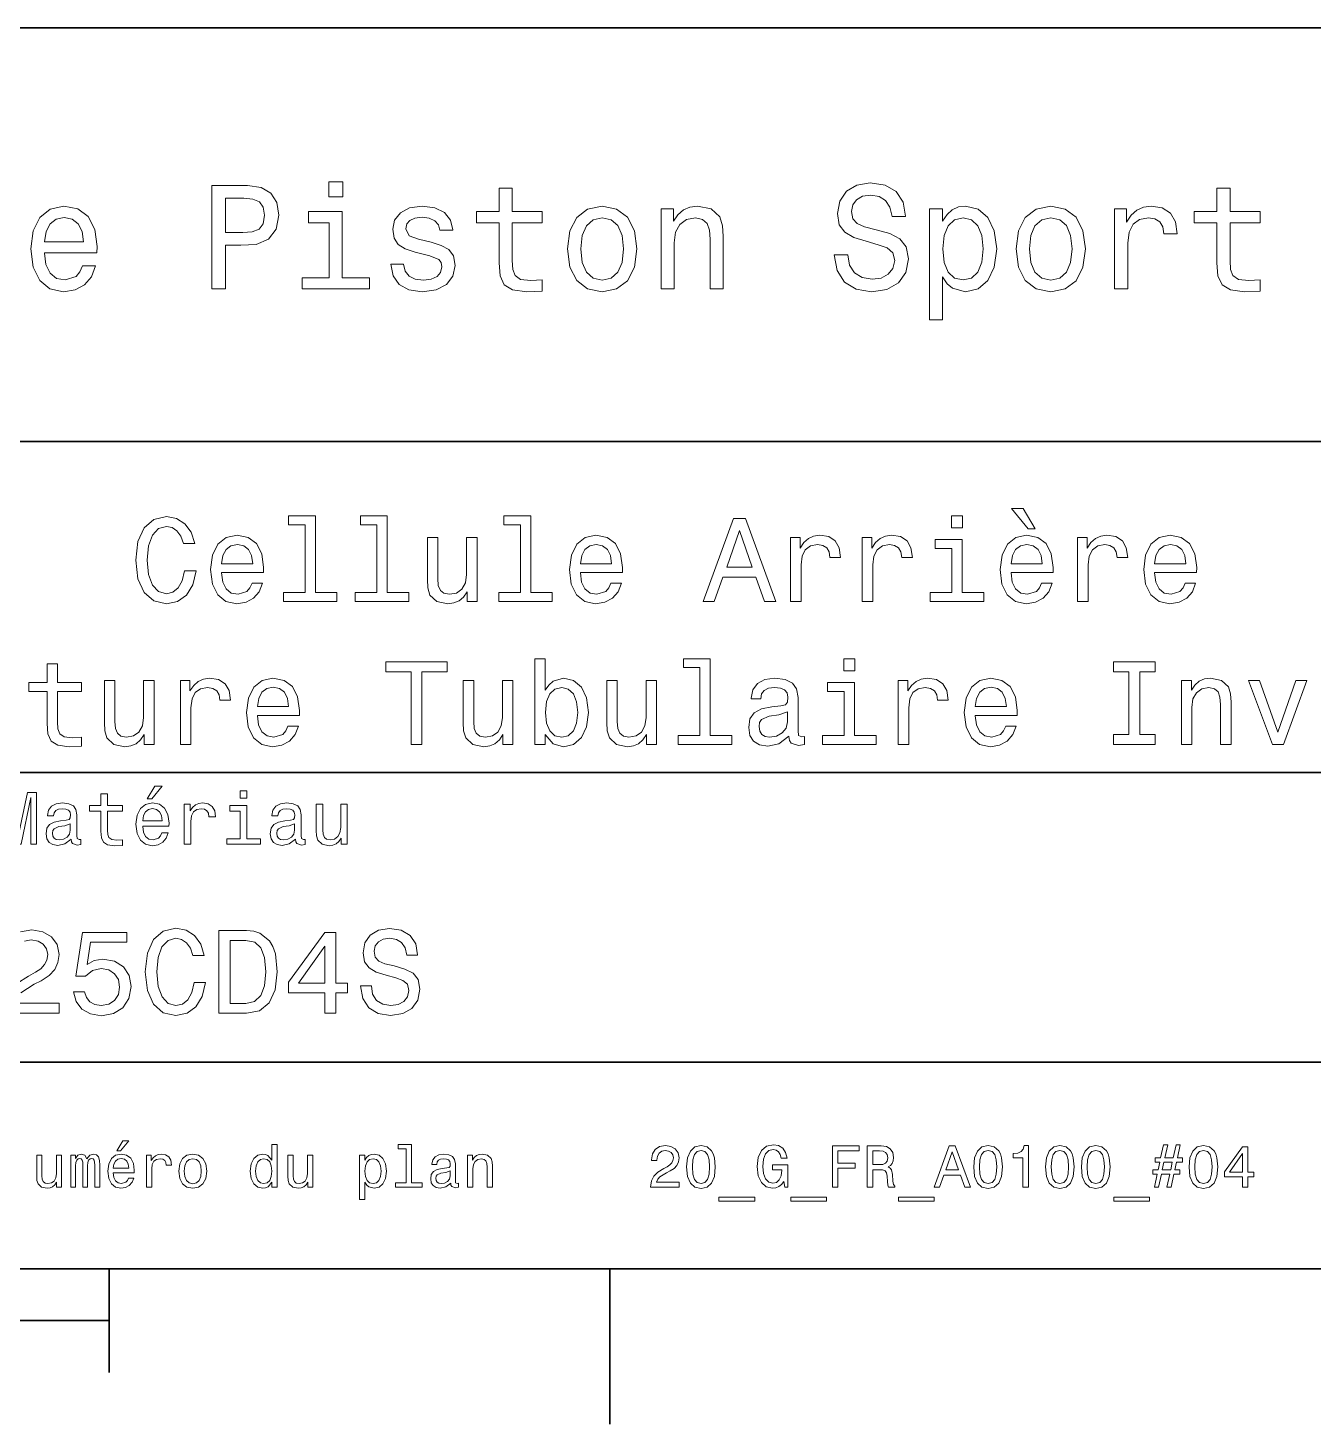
# Model space of a CAD drawing. Extents: x 0 to 297, y 0 to 420.
# Drawn here: x 194.6 to 256.7, y 2.5 to 70 of the extents above; entities that cross this region are included whole.
import ezdxf

# ---------------------------------------------------------------- set-up
doc = ezdxf.new("R2010")
doc.units = 0

msp = doc.modelspace()

# ---------------------------------------------------------------- linework, layer by layer
at = {"color": 7, "lineweight": 35}
for p, q in [((97, 70), (287, 70)), ((162, 50), (287, 50)), ((162, 34), (287, 34)), ((162, 20), (287, 20)), ((10, 10), (287, 10)), ((97, 10), (287, 10)), ((98.5, 7.5), (198.5, 7.5))]:
    msp.add_line(p, q, dxfattribs=at)
at = {"color": 7, "lineweight": 35, "ltscale": 0.125}
msp.add_line((198.5, 10), (198.5, 5), dxfattribs=at)
at = {"color": 7, "lineweight": 35, "ltscale": 0.1875}
msp.add_line((222.699997, 10), (222.699997, 2.5), dxfattribs=at)
at = {"color": 7, "lineweight": 13}
for points in [[(203.462524, 57.381123), (204.125351, 57.381123), (204.125351, 59.492073), (204.860229, 59.492073), (205.602295, 59.528095), (206.193085, 59.780258), (206.574921, 60.270172), (206.704605, 60.940201), (206.603745, 61.559795), (206.315552, 62.013687), (205.840057, 62.287464), (205.191635, 62.381123), (203.462524, 62.381123)], [(209.788177, 62.554031), (209.118149, 62.554031), (209.118149, 61.833572), (209.788177, 61.833572)], [(217.353027, 60.579971), (217.353027, 58.64193), (217.396255, 58.015129), (217.597992, 57.582851), (218.001434, 57.330688), (218.685883, 57.244236), (219.43515, 57.280258), (219.43515, 57.827808), (218.887604, 57.78458), (218.390488, 57.842216), (218.123917, 58.022331), (218.008652, 58.324928), (217.98703, 58.75), (217.98703, 60.579971), (219.43515, 60.579971), (219.43515, 61.120316), (217.98703, 61.120316), (217.98703, 62.251438), (217.353027, 62.251438), (217.353027, 61.120316), (216.257935, 61.120316), (216.257935, 60.579971)], [(234.20462, 59.030979), (233.548996, 59.030979), (233.693085, 58.267288), (234.053314, 57.70533), (234.608078, 57.366714), (235.357361, 57.244236), (236.099426, 57.359509), (236.654175, 57.67651), (237.007202, 58.17363), (237.136902, 58.82925), (237.028824, 59.420029), (236.726227, 59.801872), (236.236313, 60.054031), (235.580704, 60.241352), (235.018738, 60.378242), (234.651306, 60.536743), (234.442368, 60.767288), (234.377533, 61.127522), (234.442368, 61.451729), (234.629684, 61.696686), (234.917877, 61.862389), (235.314133, 61.920029), (235.71759, 61.84798), (236.034592, 61.653458), (236.24353, 61.32925), (236.344391, 60.889767), (237, 60.889767), (237, 60.904179), (236.884735, 61.581409), (236.546112, 62.085732), (236.01297, 62.402737), (235.292511, 62.510807), (234.644104, 62.402737), (234.139771, 62.100143), (233.815567, 61.631844), (233.700287, 61.026657), (233.793961, 60.486309), (234.067734, 60.118874), (234.5, 59.873917), (235.09079, 59.6866), (235.674362, 59.520893), (236.113831, 59.362389), (236.380402, 59.131844), (236.47406, 58.757202), (236.387619, 58.375359), (236.164276, 58.087173), (235.825653, 57.907059), (235.386169, 57.849422), (234.896255, 57.928673), (234.521622, 58.159222), (234.283875, 58.533859)], [(252.05043, 60.579971), (252.05043, 58.64193), (252.093658, 58.015129), (252.29538, 57.582851), (252.698853, 57.330688), (253.383286, 57.244236), (254.132568, 57.280258), (254.132568, 57.827808), (253.585022, 57.78458), (253.087891, 57.842216), (252.82132, 58.022331), (252.706055, 58.324928), (252.684448, 58.75), (252.684448, 60.579971), (254.132568, 60.579971), (254.132568, 61.120316), (252.684448, 61.120316), (252.684448, 62.251438), (252.05043, 62.251438), (252.05043, 61.120316), (250.955322, 61.120316), (250.955322, 60.579971)], [(205.01152, 61.76873), (205.443802, 61.725502), (205.760803, 61.588615), (205.94812, 61.336452), (206.01297, 60.940201), (205.940918, 60.522331), (205.746399, 60.270172), (205.414978, 60.140488), (204.96109, 60.104465), (204.125351, 60.104465), (204.125351, 61.76873)], [(195.37175, 59.131844), (197.907776, 59.131844), (197.914978, 59.427231), (197.799713, 60.255764), (197.482712, 60.875359), (196.978378, 61.25), (196.30835, 61.386887), (195.65274, 61.242794), (195.148407, 60.839336), (194.824203, 60.183716), (194.708923, 59.319164), (194.817001, 58.432995), (195.141205, 57.78458), (195.638321, 57.381123), (196.286743, 57.244236), (196.848694, 57.337894), (197.309799, 57.582851), (197.648407, 57.971901), (197.842941, 58.490631), (197.216141, 58.490631), (197.086456, 58.20245), (196.899139, 57.986309), (196.365997, 57.8134), (195.955322, 57.892651), (195.645538, 58.14481), (195.443802, 58.555473), (195.37175, 59.110229)], [(195.37175, 59.664986), (195.451004, 60.162102), (195.645538, 60.529537), (195.940918, 60.75288), (196.329971, 60.83213), (196.711807, 60.75288), (197.007202, 60.529537), (197.187317, 60.162102), (197.252167, 59.664986)], [(209.766571, 57.914265), (209.766571, 61.120316), (208.138321, 61.120316), (208.138321, 60.579971), (209.132568, 60.579971), (209.132568, 57.914265), (207.835724, 57.914265), (207.835724, 57.381123), (211.077805, 57.381123), (211.077805, 57.914265)], [(214.060516, 59.636166), (213.44812, 59.780258), (212.994232, 59.945965), (212.842941, 60.28458), (212.886169, 60.522331), (213.03746, 60.695244), (213.282425, 60.803314), (213.635437, 60.846542), (213.97406, 60.803314), (214.240631, 60.67363), (214.413544, 60.479107), (214.485596, 60.219738), (215.105194, 60.219738), (215.105194, 60.23415), (214.997116, 60.70245), (214.701721, 61.069885), (214.240631, 61.30043), (213.635437, 61.386887), (213.023056, 61.30043), (212.57637, 61.062679), (212.29538, 60.709652), (212.208939, 60.262966), (212.273773, 59.830688), (212.475494, 59.528095), (212.806915, 59.311958), (213.289627, 59.16066), (213.995682, 58.987751), (214.427948, 58.807636), (214.543228, 58.663544), (214.586456, 58.447407), (214.521606, 58.180836), (214.348694, 57.979107), (214.067719, 57.849422), (213.693085, 57.806194), (213.296829, 57.849422), (213.008636, 58.000721), (212.814117, 58.245674), (212.734863, 58.584293), (212.122482, 58.584293), (212.223343, 58.007923), (212.518738, 57.590057), (212.98703, 57.337894), (213.635437, 57.244236), (214.312683, 57.337894), (214.809799, 57.590057), (215.112396, 57.993515), (215.220459, 58.519451), (215.141205, 58.973343), (214.917862, 59.283138), (214.55043, 59.484871)], [(220.65274, 59.311958), (220.768005, 58.432995), (221.099426, 57.78458), (221.625366, 57.381123), (222.331421, 57.244236), (223.030258, 57.381123), (223.556198, 57.777374), (223.887604, 58.425793), (224.010086, 59.311958), (223.887604, 60.190922), (223.556198, 60.846542), (223.030258, 61.242794), (222.331421, 61.386887), (221.625366, 61.242794), (221.099426, 60.839336), (220.768005, 60.190922)], [(221.301147, 59.319164), (221.365997, 59.967579), (221.567719, 60.435879), (221.891937, 60.72406), (222.331421, 60.824928), (222.763687, 60.72406), (223.087891, 60.443081), (223.289627, 59.967579), (223.361679, 59.319164), (223.289627, 58.663544), (223.087891, 58.188038), (222.763687, 57.899853), (222.331421, 57.806194), (221.891937, 57.899853), (221.567719, 58.188038), (221.365997, 58.663544)], [(225.177246, 57.381123), (225.811249, 57.381123), (225.811249, 59.614552), (225.876083, 60.12608), (226.085022, 60.500717), (226.409225, 60.731266), (226.841507, 60.817722), (227.187317, 60.745674), (227.403458, 60.551151), (227.511536, 60.226944), (227.547546, 59.794666), (227.547546, 57.381123), (228.181564, 57.381123), (228.181564, 59.924351), (228.15274, 60.435879), (228.023056, 60.86095), (227.597992, 61.25), (226.935165, 61.386887), (226.567719, 61.336452), (226.257935, 61.199566), (225.991364, 60.969017), (225.782425, 60.659222), (225.782425, 61.25), (225.177246, 61.25)], [(238.786743, 60.652016), (238.786743, 61.25), (238.15274, 61.25), (238.15274, 55.882565), (238.786743, 55.882565), (238.786743, 57.971901), (239.010101, 57.633286), (239.262253, 57.409943), (239.896271, 57.244236), (240.50145, 57.381123), (240.976959, 57.791786), (241.286743, 58.440201), (241.402023, 59.319164), (241.286743, 60.190922), (240.976959, 60.839336), (240.50145, 61.242794), (239.896271, 61.386887), (239.550446, 61.343658), (239.255051, 61.206772), (239.002899, 60.976223)], [(239.788193, 57.8134), (239.363129, 57.907059), (239.053314, 58.195244), (238.858795, 58.663544), (238.793945, 59.319164), (238.858795, 59.967579), (239.053314, 60.435879), (239.363129, 60.716858), (239.788193, 60.817722), (240.177246, 60.716858), (240.48703, 60.428673), (240.681564, 59.960373), (240.753601, 59.319164), (240.681564, 58.67075), (240.48703, 58.195244), (240.177246, 57.907059)], [(242.338623, 59.311958), (242.453888, 58.432995), (242.785309, 57.78458), (243.311249, 57.381123), (244.017303, 57.244236), (244.716141, 57.381123), (245.242081, 57.777374), (245.573486, 58.425793), (245.695969, 59.311958), (245.573486, 60.190922), (245.242081, 60.846542), (244.716141, 61.242794), (244.017303, 61.386887), (243.311249, 61.242794), (242.785309, 60.839336), (242.453888, 60.190922)], [(242.98703, 59.319164), (243.05188, 59.967579), (243.253601, 60.435879), (243.57782, 60.72406), (244.017303, 60.824928), (244.449585, 60.72406), (244.773773, 60.443081), (244.97551, 59.967579), (245.047546, 59.319164), (244.97551, 58.663544), (244.773773, 58.188038), (244.449585, 57.899853), (244.017303, 57.806194), (243.57782, 57.899853), (243.253601, 58.188038), (243.05188, 58.663544)], [(247.100861, 57.381123), (247.734863, 57.381123), (247.734863, 59.592937), (247.799713, 60.12608), (247.994232, 60.507923), (248.311249, 60.738472), (248.736313, 60.817722), (249.053314, 60.767288), (249.291077, 60.623199), (249.435165, 60.378242), (249.485596, 60.046829), (250.126801, 60.046829), (250.040344, 60.630402), (249.802597, 61.048271), (249.406342, 61.30043), (248.865997, 61.386887), (248.498566, 61.32925), (248.181549, 61.185158), (247.900574, 60.940201), (247.677246, 60.608788), (247.677246, 61.25), (247.100861, 61.25)], [(243.257904, 45.786743), (242.681534, 46.766571), (242.116699, 46.766571), (242.917847, 45.786743)], [(202.145523, 43.757923), (202.030243, 43.273773), (201.840042, 42.927952), (201.574905, 42.714699), (201.263672, 42.645535), (200.889038, 42.749279), (200.595078, 43.06052), (200.399124, 43.567722), (200.335724, 44.270893), (200.399124, 44.9683), (200.589325, 45.481266), (200.88327, 45.792507), (201.263672, 45.902016), (201.540329, 45.844379), (201.776642, 45.682999), (201.961075, 45.42363), (202.087875, 45.06628), (202.635437, 45.06628), (202.462524, 45.613831), (202.162811, 46.028816), (201.753586, 46.288185), (201.263672, 46.380402), (200.652725, 46.236313), (200.185867, 45.832851), (199.886154, 45.170029), (199.78241, 44.270893), (199.886154, 43.371758), (200.185867, 42.708935), (200.652725, 42.299713), (201.263672, 42.161385), (201.799698, 42.270893), (202.231964, 42.57637), (202.537445, 43.077808), (202.698837, 43.757923)], [(207.966843, 45.982708), (207.966843, 42.697407), (206.923615, 42.697407), (206.923615, 42.270893), (209.511505, 42.270893), (209.511505, 42.697407), (208.474045, 42.697407), (208.474045, 46.409222), (207.171448, 46.409222), (207.171448, 45.982708)], [(211.436584, 45.982708), (211.436584, 42.697407), (210.393356, 42.697407), (210.393356, 42.270893), (212.981247, 42.270893), (212.981247, 42.697407), (211.943787, 42.697407), (211.943787, 46.409222), (210.64119, 46.409222), (210.64119, 45.982708)], [(218.376068, 45.982708), (218.376068, 42.697407), (217.33284, 42.697407), (217.33284, 42.270893), (219.920731, 42.270893), (219.920731, 42.697407), (218.88327, 42.697407), (218.88327, 46.409222), (217.580673, 46.409222), (217.580673, 45.982708)], [(227.21756, 42.270893), (227.747818, 42.270893), (228.168564, 43.446686), (229.765106, 43.446686), (230.185852, 42.270893), (230.727646, 42.270893), (229.263672, 46.276657), (228.675781, 46.276657)], [(239.753586, 46.409222), (239.21756, 46.409222), (239.21756, 45.832851), (239.753586, 45.832851)], [(203.932266, 43.671471), (205.961075, 43.671471), (205.966843, 43.90778), (205.874619, 44.570606), (205.621017, 45.06628), (205.21756, 45.365993), (204.681534, 45.475502), (204.157043, 45.360229), (203.753586, 45.037464), (203.494217, 44.51297), (203.402008, 43.821327), (203.488449, 43.112392), (203.747818, 42.593658), (204.145523, 42.270893), (204.664246, 42.161385), (205.113815, 42.236313), (205.482697, 42.432278), (205.753586, 42.743515), (205.90921, 43.158501), (205.407761, 43.158501), (205.304016, 42.927952), (205.15416, 42.755043), (204.727646, 42.616714), (204.399124, 42.680115), (204.151276, 42.881844), (203.989899, 43.210373), (203.932266, 43.654179)], [(216.283844, 45.365993), (215.776642, 45.365993), (215.776642, 43.57925), (215.719009, 43.164265), (215.551849, 42.864552), (215.292496, 42.680115), (214.952438, 42.622478), (214.681534, 42.668587), (214.508636, 42.806915), (214.410645, 43.043228), (214.387589, 43.377522), (214.387589, 45.365993), (213.880386, 45.365993), (213.880386, 43.331413), (213.897675, 42.922192), (214.007187, 42.58213), (214.341476, 42.270893), (214.877502, 42.161385), (215.165695, 42.201729), (215.413528, 42.305473), (215.626785, 42.48415), (215.799698, 42.743515), (215.799698, 42.270893), (216.283844, 42.270893)], [(221.28096, 43.671471), (223.309784, 43.671471), (223.315552, 43.90778), (223.223328, 44.570606), (222.969727, 45.06628), (222.566269, 45.365993), (222.030243, 45.475502), (221.505753, 45.360229), (221.102295, 45.037464), (220.842926, 44.51297), (220.750702, 43.821327), (220.837158, 43.112392), (221.096527, 42.593658), (221.494217, 42.270893), (222.012955, 42.161385), (222.462524, 42.236313), (222.83139, 42.432278), (223.102295, 42.743515), (223.257904, 43.158501), (222.75647, 43.158501), (222.652725, 42.927952), (222.502869, 42.755043), (222.076355, 42.616714), (221.747818, 42.680115), (221.499985, 42.881844), (221.338593, 43.210373), (221.28096, 43.654179)], [(228.353012, 43.9366), (228.969727, 45.700287), (229.586441, 43.9366)], [(231.436584, 42.270893), (231.943787, 42.270893), (231.943787, 44.040344), (231.995667, 44.466858), (232.151276, 44.772335), (232.404877, 44.956772), (232.744934, 45.020172), (232.998535, 44.979828), (233.188736, 44.864552), (233.304016, 44.668587), (233.34436, 44.403458), (233.85733, 44.403458), (233.788162, 44.870316), (233.597961, 45.204609), (233.28096, 45.406342), (232.848679, 45.475502), (232.554733, 45.429394), (232.301132, 45.314121), (232.076355, 45.118156), (231.897675, 44.853027), (231.897675, 45.365993), (231.436584, 45.365993)], [(234.906311, 42.270893), (235.413528, 42.270893), (235.413528, 44.040344), (235.465393, 44.466858), (235.621017, 44.772335), (235.874619, 44.956772), (236.214676, 45.020172), (236.468277, 44.979828), (236.658478, 44.864552), (236.773758, 44.668587), (236.814102, 44.403458), (237.327072, 44.403458), (237.257904, 44.870316), (237.067703, 45.204609), (236.750702, 45.406342), (236.31842, 45.475502), (236.024475, 45.429394), (235.770874, 45.314121), (235.546082, 45.118156), (235.367416, 44.853027), (235.367416, 45.365993), (234.906311, 45.365993)], [(239.736298, 42.697407), (239.736298, 45.262249), (238.433701, 45.262249), (238.433701, 44.829971), (239.229095, 44.829971), (239.229095, 42.697407), (238.19162, 42.697407), (238.19162, 42.270893), (240.785278, 42.270893), (240.785278, 42.697407)], [(242.099411, 43.671471), (244.12822, 43.671471), (244.133987, 43.90778), (244.041779, 44.570606), (243.788162, 45.06628), (243.384705, 45.365993), (242.848694, 45.475502), (242.324188, 45.360229), (241.920731, 45.037464), (241.661362, 44.51297), (241.569153, 43.821327), (241.655609, 43.112392), (241.914963, 42.593658), (242.312668, 42.270893), (242.83139, 42.161385), (243.28096, 42.236313), (243.649841, 42.432278), (243.920731, 42.743515), (244.076355, 43.158501), (243.574905, 43.158501), (243.471161, 42.927952), (243.321304, 42.755043), (242.894791, 42.616714), (242.566269, 42.680115), (242.31842, 42.881844), (242.157043, 43.210373), (242.099411, 43.654179)], [(245.315552, 42.270893), (245.822754, 42.270893), (245.822754, 44.040344), (245.874619, 44.466858), (246.030243, 44.772335), (246.283844, 44.956772), (246.623901, 45.020172), (246.877502, 44.979828), (247.067703, 44.864552), (247.182983, 44.668587), (247.223328, 44.403458), (247.736298, 44.403458), (247.66713, 44.870316), (247.476929, 45.204609), (247.159927, 45.406342), (246.727646, 45.475502), (246.433701, 45.429394), (246.180099, 45.314121), (245.955322, 45.118156), (245.776642, 44.853027), (245.776642, 45.365993), (245.315552, 45.365993)], [(249.038895, 43.671471), (251.067703, 43.671471), (251.073471, 43.90778), (250.981262, 44.570606), (250.727646, 45.06628), (250.324188, 45.365993), (249.788177, 45.475502), (249.263672, 45.360229), (248.860214, 45.037464), (248.600845, 44.51297), (248.508636, 43.821327), (248.595093, 43.112392), (248.854446, 42.593658), (249.252151, 42.270893), (249.770874, 42.161385), (250.220444, 42.236313), (250.589325, 42.432278), (250.860214, 42.743515), (251.015839, 43.158501), (250.514389, 43.158501), (250.410645, 42.927952), (250.260788, 42.755043), (249.834274, 42.616714), (249.505753, 42.680115), (249.257904, 42.881844), (249.096527, 43.210373), (249.038895, 43.654179)], [(203.932266, 44.097984), (203.995667, 44.495678), (204.151276, 44.789623), (204.387589, 44.9683), (204.698837, 45.0317), (205.004303, 44.9683), (205.240616, 44.789623), (205.384705, 44.495678), (205.436584, 44.097984)], [(221.28096, 44.097984), (221.34436, 44.495678), (221.499985, 44.789623), (221.736298, 44.9683), (222.047531, 45.0317), (222.353012, 44.9683), (222.589325, 44.789623), (222.733414, 44.495678), (222.785278, 44.097984)], [(242.099411, 44.097984), (242.162811, 44.495678), (242.31842, 44.789623), (242.554733, 44.9683), (242.865982, 45.0317), (243.171448, 44.9683), (243.407761, 44.789623), (243.551849, 44.495678), (243.603729, 44.097984)], [(249.038895, 44.097984), (249.102295, 44.495678), (249.257904, 44.789623), (249.494217, 44.9683), (249.805466, 45.0317), (250.110931, 44.9683), (250.347244, 44.789623), (250.491333, 44.495678), (250.543213, 44.097984)], [(195.494217, 37.919308), (195.494217, 36.368874), (195.528809, 35.867435), (195.690186, 35.521614), (196.012955, 35.319885), (196.560501, 35.250721), (197.159927, 35.279537), (197.159927, 35.717579), (196.721893, 35.682995), (196.324188, 35.729107), (196.110931, 35.873199), (196.018707, 36.115273), (196.001419, 36.45533), (196.001419, 37.919308), (197.159927, 37.919308), (197.159927, 38.351585), (196.001419, 38.351585), (196.001419, 39.256485), (195.494217, 39.256485), (195.494217, 38.351585), (194.618134, 38.351585), (194.618134, 37.919308)], [(213.090759, 35.360229), (213.621017, 35.360229), (213.621017, 38.87608), (214.83139, 38.87608), (214.83139, 39.360229), (211.874619, 39.360229), (211.874619, 38.87608), (213.090759, 38.87608)], [(219.580673, 35.838615), (219.955322, 35.39481), (220.468277, 35.250721), (220.952423, 35.360229), (221.338593, 35.688759), (221.580673, 36.213257), (221.672897, 36.91066), (221.580673, 37.608067), (221.33284, 38.126801), (220.952423, 38.449566), (220.468277, 38.564842), (219.961075, 38.414986), (219.753586, 38.230545), (219.580673, 37.982708), (219.580673, 39.498558), (219.073471, 39.498558), (219.073471, 35.360229), (219.580673, 35.360229)], [(227.050415, 39.072044), (227.050415, 35.786743), (226.007187, 35.786743), (226.007187, 35.360229), (228.595093, 35.360229), (228.595093, 35.786743), (227.557617, 35.786743), (227.557617, 39.498558), (226.255035, 39.498558), (226.255035, 39.072044)], [(234.548981, 39.498558), (234.012955, 39.498558), (234.012955, 38.922188), (234.548981, 38.922188)], [(247.788177, 35.844379), (247.050415, 35.844379), (247.050415, 35.360229), (249.056183, 35.360229), (249.056183, 35.844379), (248.318436, 35.844379), (248.318436, 38.87608), (249.056183, 38.87608), (249.056183, 39.360229), (247.050415, 39.360229), (247.050415, 38.87608), (247.788177, 38.87608)], [(201.943787, 35.360229), (202.450989, 35.360229), (202.450989, 37.129681), (202.502869, 37.556194), (202.658478, 37.861671), (202.912079, 38.046108), (203.252136, 38.109509), (203.505737, 38.069164), (203.695953, 37.953888), (203.811218, 37.757923), (203.851563, 37.492794), (204.364532, 37.492794), (204.29538, 37.959652), (204.105164, 38.293945), (203.788162, 38.495674), (203.355896, 38.564842), (203.061935, 38.51873), (202.808334, 38.403458), (202.583557, 38.207493), (202.404877, 37.942364), (202.404877, 38.45533), (201.943787, 38.45533)], [(205.66713, 36.760807), (207.695953, 36.760807), (207.701706, 36.997116), (207.609497, 37.659943), (207.355896, 38.155617), (206.952423, 38.45533), (206.416412, 38.564842), (205.891907, 38.449566), (205.488449, 38.126801), (205.229095, 37.602303), (205.136871, 36.91066), (205.223328, 36.201729), (205.482697, 35.682995), (205.880386, 35.360229), (206.399109, 35.250721), (206.848679, 35.325649), (207.21756, 35.521614), (207.488449, 35.832851), (207.644073, 36.247837), (207.142639, 36.247837), (207.038879, 36.017288), (206.889038, 35.844379), (206.462524, 35.706051), (206.133987, 35.769451), (205.886154, 35.97118), (205.724762, 36.299709), (205.66713, 36.743515)], [(231.350128, 35.763687), (231.350128, 35.746395), (231.378952, 35.55043), (231.465408, 35.412102), (231.828522, 35.302593), (232.110931, 35.348701), (232.110931, 35.740631), (231.989899, 35.723343), (231.828522, 35.798271), (231.799698, 36.028816), (231.799698, 37.631123), (231.73053, 38.040344), (231.528809, 38.328529), (231.177216, 38.501438), (230.681549, 38.564842), (230.197388, 38.495674), (229.840042, 38.299709), (229.615265, 37.994236), (229.540329, 37.590778), (229.540329, 37.556194), (229.995667, 37.556194), (230.036011, 37.798271), (230.162811, 37.97118), (230.3703, 38.074928), (230.664246, 38.115273), (230.946671, 38.086452), (231.148407, 38), (231.26944, 37.850143), (231.309784, 37.642651), (231.286728, 37.400574), (231.194519, 37.279537), (230.963959, 37.221901), (230.531677, 37.175793), (230.036011, 37.072044), (229.684418, 36.887608), (229.476929, 36.599422), (229.413528, 36.172909), (229.471161, 35.792507), (229.649841, 35.510086), (229.938019, 35.331409), (230.335724, 35.268009), (230.871735, 35.38905)], [(236.641205, 35.360229), (237.148407, 35.360229), (237.148407, 37.129681), (237.200272, 37.556194), (237.355896, 37.861671), (237.609497, 38.046108), (237.949554, 38.109509), (238.203156, 38.069164), (238.393356, 37.953888), (238.508636, 37.757923), (238.548981, 37.492794), (239.061951, 37.492794), (238.992783, 37.959652), (238.802582, 38.293945), (238.48558, 38.495674), (238.053299, 38.564842), (237.759354, 38.51873), (237.505753, 38.403458), (237.280975, 38.207493), (237.102295, 37.942364), (237.102295, 38.45533), (236.641205, 38.45533)], [(240.364548, 36.760807), (242.393372, 36.760807), (242.399124, 36.997116), (242.306915, 37.659943), (242.053314, 38.155617), (241.649841, 38.45533), (241.113831, 38.564842), (240.589325, 38.449566), (240.185867, 38.126801), (239.926498, 37.602303), (239.83429, 36.91066), (239.920746, 36.201729), (240.180099, 35.682995), (240.577805, 35.360229), (241.096527, 35.250721), (241.546097, 35.325649), (241.914978, 35.521614), (242.185867, 35.832851), (242.341492, 36.247837), (241.840057, 36.247837), (241.736298, 36.017288), (241.586441, 35.844379), (241.159943, 35.706051), (240.831406, 35.769451), (240.583557, 35.97118), (240.42218, 36.299709), (240.364548, 36.743515)], [(250.329956, 35.360229), (250.837158, 35.360229), (250.837158, 37.146973), (250.889038, 37.556194), (251.056183, 37.855907), (251.315552, 38.040344), (251.661377, 38.109509), (251.938034, 38.051872), (252.110947, 37.896252), (252.197403, 37.636887), (252.226227, 37.291065), (252.226227, 35.360229), (252.733429, 35.360229), (252.733429, 37.394814), (252.710358, 37.804035), (252.606628, 38.144093), (252.266571, 38.45533), (251.736298, 38.564842), (251.442352, 38.524494), (251.194519, 38.414986), (250.981262, 38.230545), (250.814117, 37.982708), (250.814117, 38.45533), (250.329956, 38.45533)], [(200.670013, 38.45533), (200.162811, 38.45533), (200.162811, 36.668587), (200.105164, 36.253601), (199.938019, 35.953888), (199.67865, 35.769451), (199.338593, 35.711815), (199.067703, 35.757923), (198.894791, 35.896252), (198.796814, 36.132565), (198.773758, 36.466858), (198.773758, 38.45533), (198.266556, 38.45533), (198.266556, 36.42075), (198.283844, 36.011528), (198.393356, 35.671467), (198.727646, 35.360229), (199.263672, 35.250721), (199.551849, 35.291065), (199.799698, 35.39481), (200.012955, 35.573486), (200.185867, 35.832851), (200.185867, 35.360229), (200.670013, 35.360229)], [(205.66713, 37.187317), (205.73053, 37.585014), (205.886154, 37.87896), (206.122467, 38.057636), (206.433701, 38.121037), (206.739166, 38.057636), (206.975479, 37.87896), (207.119583, 37.585014), (207.171448, 37.187317)], [(218.018707, 38.45533), (217.511505, 38.45533), (217.511505, 36.668587), (217.453873, 36.253601), (217.286728, 35.953888), (217.027359, 35.769451), (216.687302, 35.711815), (216.416412, 35.757923), (216.2435, 35.896252), (216.145508, 36.132565), (216.122467, 36.466858), (216.122467, 38.45533), (215.61525, 38.45533), (215.61525, 36.42075), (215.632538, 36.011528), (215.742065, 35.671467), (216.076355, 35.360229), (216.612366, 35.250721), (216.900558, 35.291065), (217.148392, 35.39481), (217.361649, 35.573486), (217.534561, 35.832851), (217.534561, 35.360229), (218.018707, 35.360229)], [(221.15416, 36.91066), (221.096527, 36.39193), (220.940903, 36.011528), (220.693069, 35.780979), (220.381836, 35.706051), (220.041779, 35.780979), (219.79393, 36.011528), (219.638306, 36.386166), (219.586441, 36.91066), (219.638306, 37.429394), (219.79393, 37.804035), (220.041779, 38.028816), (220.381836, 38.109509), (220.693069, 38.028816), (220.940903, 37.798271), (221.096527, 37.42363)], [(224.958191, 38.45533), (224.450989, 38.45533), (224.450989, 36.668587), (224.393356, 36.253601), (224.226212, 35.953888), (223.966843, 35.769451), (223.626785, 35.711815), (223.355896, 35.757923), (223.182983, 35.896252), (223.084991, 36.132565), (223.061951, 36.466858), (223.061951, 38.45533), (222.554733, 38.45533), (222.554733, 36.42075), (222.572021, 36.011528), (222.681549, 35.671467), (223.015839, 35.360229), (223.551849, 35.250721), (223.840042, 35.291065), (224.087875, 35.39481), (224.301132, 35.573486), (224.474045, 35.832851), (224.474045, 35.360229), (224.958191, 35.360229)], [(234.531693, 35.786743), (234.531693, 38.351585), (233.229095, 38.351585), (233.229095, 37.919308), (234.024475, 37.919308), (234.024475, 35.786743), (232.987015, 35.786743), (232.987015, 35.360229), (235.580673, 35.360229), (235.580673, 35.786743)], [(240.364548, 37.187317), (240.427948, 37.585014), (240.583557, 37.87896), (240.81987, 38.057636), (241.131104, 38.121037), (241.436584, 38.057636), (241.672897, 37.87896), (241.816986, 37.585014), (241.868866, 37.187317)], [(254.727661, 35.360229), (255.263672, 35.360229), (256.393372, 38.45533), (255.868866, 38.45533), (254.99855, 35.959652), (254.110947, 38.45533), (253.580688, 38.45533)], [(231.292496, 36.443802), (231.223328, 36.144093), (231.038895, 35.913544), (230.762238, 35.763687), (230.42218, 35.711815), (230.203156, 35.740631), (230.047531, 35.832851), (229.949554, 35.994236), (229.920731, 36.219021), (229.943787, 36.42075), (230.036011, 36.564842), (230.404877, 36.726223), (230.871735, 36.795387), (231.292496, 36.933716)], [(200.341492, 32.728386), (200.554031, 32.728386), (201.054749, 33.340778), (200.701736, 33.340778)], [(205.161377, 33.117435), (204.82637, 33.117435), (204.82637, 32.757202), (205.161377, 32.757202)], [(193.183716, 30.530979), (193.46109, 30.530979), (193.46109, 32.80043), (193.929398, 30.530979), (194.239197, 30.530979), (194.703888, 32.80043), (194.703888, 30.530979), (194.984863, 30.530979), (194.984863, 33.030979), (194.545395, 33.030979), (194.08429, 30.826368), (193.626801, 33.030979), (193.183716, 33.030979)], [(196.656342, 30.78314), (196.656342, 30.772333), (196.674347, 30.649855), (196.728394, 30.5634), (196.955338, 30.494957), (197.131851, 30.523775), (197.131851, 30.768732), (197.056198, 30.757925), (196.955338, 30.804754), (196.937317, 30.948847), (196.937317, 31.950287), (196.894089, 32.206051), (196.768005, 32.386166), (196.548264, 32.494236), (196.23848, 32.533859), (195.935883, 32.490635), (195.71254, 32.368156), (195.572052, 32.177231), (195.525223, 31.925072), (195.525223, 31.903458), (195.809799, 31.903458), (195.835022, 32.054756), (195.914261, 32.162823), (196.043945, 32.227665), (196.227661, 32.25288), (196.404175, 32.234871), (196.530258, 32.180836), (196.605911, 32.087173), (196.631119, 31.957493), (196.616714, 31.806194), (196.559082, 31.730547), (196.414978, 31.694523), (196.144806, 31.665705), (195.835022, 31.600864), (195.61528, 31.48559), (195.485596, 31.305475), (195.445969, 31.038904), (195.481995, 30.801151), (195.593658, 30.62464), (195.773773, 30.512968), (196.022339, 30.473343), (196.357346, 30.54899)], [(198.100861, 32.130402), (198.100861, 31.161383), (198.122482, 30.847982), (198.223343, 30.631844), (198.425079, 30.505762), (198.767288, 30.462536), (199.141937, 30.480547), (199.141937, 30.754322), (198.868149, 30.732708), (198.619598, 30.761526), (198.486313, 30.851583), (198.42868, 31.002882), (198.417862, 31.215418), (198.417862, 32.130402), (199.141937, 32.130402), (199.141937, 32.400574), (198.417862, 32.400574), (198.417862, 32.966137), (198.100861, 32.966137), (198.100861, 32.400574), (197.553314, 32.400574), (197.553314, 32.130402)], [(200.121765, 31.40634), (201.389771, 31.40634), (201.393372, 31.554033), (201.335739, 31.9683), (201.177231, 32.278099), (200.925079, 32.465416), (200.590057, 32.533859), (200.262253, 32.461815), (200.010086, 32.260086), (199.847977, 31.932276), (199.790344, 31.5), (199.844376, 31.056915), (200.006485, 30.732708), (200.255051, 30.530979), (200.579254, 30.462536), (200.860229, 30.509365), (201.090775, 30.631844), (201.260086, 30.826368), (201.357346, 31.085733), (201.043945, 31.085733), (200.979111, 30.941643), (200.885452, 30.833572), (200.618881, 30.747118), (200.413544, 30.786743), (200.258652, 30.912823), (200.157776, 31.118155), (200.121765, 31.395533)], [(202.131851, 30.530979), (202.448853, 30.530979), (202.448853, 31.636887), (202.481262, 31.903458), (202.578537, 32.094379), (202.73703, 32.209652), (202.94957, 32.249279), (203.108063, 32.224064), (203.226944, 32.152016), (203.298996, 32.029537), (203.324203, 31.863832), (203.644806, 31.863832), (203.601593, 32.155621), (203.482712, 32.364552), (203.284576, 32.490635), (203.014404, 32.533859), (202.830688, 32.505043), (202.672195, 32.432995), (202.531708, 32.310516), (202.420029, 32.144814), (202.420029, 32.465416), (202.131851, 32.465416)], [(205.150574, 30.79755), (205.150574, 32.400574), (204.336456, 32.400574), (204.336456, 32.130402), (204.833572, 32.130402), (204.833572, 30.79755), (204.185165, 30.79755), (204.185165, 30.530979), (205.806198, 30.530979), (205.806198, 30.79755)], [(207.499283, 30.78314), (207.499283, 30.772333), (207.517288, 30.649855), (207.57132, 30.5634), (207.798264, 30.494957), (207.974777, 30.523775), (207.974777, 30.768732), (207.899139, 30.757925), (207.798264, 30.804754), (207.780258, 30.948847), (207.780258, 31.950287), (207.73703, 32.206051), (207.610947, 32.386166), (207.391205, 32.494236), (207.081406, 32.533859), (206.778824, 32.490635), (206.555481, 32.368156), (206.414978, 32.177231), (206.368149, 31.925072), (206.368149, 31.903458), (206.65274, 31.903458), (206.677948, 32.054756), (206.757202, 32.162823), (206.886887, 32.227665), (207.070602, 32.25288), (207.247116, 32.234871), (207.373199, 32.180836), (207.448853, 32.087173), (207.47406, 31.957493), (207.459656, 31.806194), (207.402023, 31.730547), (207.257919, 31.694523), (206.987747, 31.665705), (206.677948, 31.600864), (206.458206, 31.48559), (206.328537, 31.305475), (206.28891, 31.038904), (206.324921, 30.801151), (206.4366, 30.62464), (206.616714, 30.512968), (206.86528, 30.473343), (207.200287, 30.54899)], [(210.010086, 32.465416), (209.693085, 32.465416), (209.693085, 31.348703), (209.657059, 31.089336), (209.552597, 30.902016), (209.390488, 30.786743), (209.177948, 30.750719), (209.008636, 30.779539), (208.900574, 30.865993), (208.83934, 31.013687), (208.824921, 31.222622), (208.824921, 32.465416), (208.507919, 32.465416), (208.507919, 31.193804), (208.518738, 30.93804), (208.587173, 30.725504), (208.796112, 30.530979), (209.131119, 30.462536), (209.311234, 30.487751), (209.466141, 30.552593), (209.599426, 30.664265), (209.707489, 30.826368), (209.707489, 30.530979), (210.010086, 30.530979)], [(200.121765, 31.672911), (200.161377, 31.921469), (200.258652, 32.105186), (200.406342, 32.216858), (200.600861, 32.256485), (200.791794, 32.216858), (200.939484, 32.105186), (201.029541, 31.921469), (201.061966, 31.672911)], [(196.620316, 31.208212), (196.577087, 31.020893), (196.461823, 30.876801), (196.28891, 30.78314), (196.07637, 30.750719), (195.939484, 30.768732), (195.842224, 30.826368), (195.780975, 30.927233), (195.76297, 31.067722), (195.777374, 31.193804), (195.835022, 31.283861), (196.065567, 31.384726), (196.357346, 31.427954), (196.620316, 31.514408)], [(207.463257, 31.208212), (207.420029, 31.020893), (207.304749, 30.876801), (207.131851, 30.78314), (206.919312, 30.750719), (206.782425, 30.768732), (206.68515, 30.826368), (206.623917, 30.927233), (206.605911, 31.067722), (206.620316, 31.193804), (206.677948, 31.283861), (206.908508, 31.384726), (207.200287, 31.427954), (207.463257, 31.514408)], [(202.608063, 23.847263), (202.492798, 23.363113), (202.302597, 23.017292), (202.03746, 22.804035), (201.726227, 22.734871), (201.351593, 22.838617), (201.057632, 23.149857), (200.861664, 23.657061), (200.798264, 24.360231), (200.861664, 25.057638), (201.05188, 25.570606), (201.345825, 25.881845), (201.726227, 25.991356), (202.002884, 25.933718), (202.239197, 25.772335), (202.42363, 25.51297), (202.55043, 25.155621), (203.097977, 25.155621), (202.925079, 25.703171), (202.625366, 26.118156), (202.216141, 26.377522), (201.726227, 26.469742), (201.11528, 26.325649), (200.648422, 25.922192), (200.348709, 25.259367), (200.244965, 24.360231), (200.348709, 23.461096), (200.648422, 22.798271), (201.11528, 22.38905), (201.726227, 22.250721), (202.262253, 22.360231), (202.694519, 22.665707), (203, 23.167149), (203.161377, 23.847263)], [(205.138336, 26.360231), (203.806915, 26.360231), (203.806915, 22.360231), (205.138336, 22.360231), (205.766571, 22.487032), (206.233429, 22.873199), (206.521606, 23.501442), (206.625366, 24.360231), (206.533142, 25.236313), (206.417862, 25.582134), (206.256485, 25.858791), (205.789627, 26.233431), (205.484146, 26.325649)], [(211.172913, 23.680117), (210.648407, 23.680117), (210.763687, 23.069164), (211.05188, 22.619596), (211.495682, 22.348703), (212.095093, 22.250721), (212.688766, 22.342941), (213.132568, 22.596542), (213.414978, 22.994238), (213.518738, 23.518732), (213.432281, 23.991356), (213.190201, 24.296831), (212.798279, 24.49856), (212.273773, 24.648417), (211.824203, 24.757925), (211.530258, 24.884727), (211.363113, 25.069164), (211.311234, 25.357349), (211.363113, 25.616714), (211.51297, 25.812681), (211.743515, 25.945246), (212.060516, 25.991356), (212.383286, 25.933718), (212.636887, 25.778099), (212.804031, 25.518732), (212.88472, 25.167149), (213.409225, 25.167149), (213.409225, 25.178675), (213.317001, 25.720463), (213.046112, 26.12392), (212.619598, 26.377522), (212.043228, 26.463978), (211.52449, 26.377522), (211.121033, 26.135448), (210.861664, 25.760807), (210.769455, 25.276657), (210.844376, 24.844381), (211.0634, 24.550434), (211.409225, 24.354467), (211.881851, 24.204613), (212.348709, 24.072046), (212.700287, 23.945246), (212.913544, 23.760807), (212.988464, 23.461096), (212.919312, 23.155621), (212.740631, 22.925074), (212.469742, 22.780981), (212.118164, 22.734871), (211.726227, 22.798271), (211.426514, 22.98271), (211.236313, 23.282421)], [(196.775223, 23.40346), (196.902023, 22.930836), (197.184433, 22.56196), (197.599426, 22.331413), (198.129684, 22.244957), (198.711823, 22.348703), (199.167145, 22.631124), (199.455338, 23.080692), (199.564835, 23.657061), (199.466858, 24.193085), (199.190201, 24.613834), (198.757919, 24.884727), (198.198853, 24.98271), (197.766571, 24.913546), (197.432281, 24.723343), (197.593658, 25.801153), (199.345825, 25.801153), (199.345825, 26.273777), (197.207489, 26.273777), (196.890488, 24.152739), (197.351578, 24.152739), (197.685883, 24.423632), (198.112396, 24.521614), (198.481262, 24.458214), (198.763687, 24.273777), (198.942368, 23.991356), (199.005768, 23.628242), (198.942368, 23.265131), (198.757919, 22.98271), (198.47551, 22.804035), (198.112396, 22.740635), (197.806915, 22.780981), (197.570602, 22.913546), (197.39769, 23.121038), (197.311234, 23.40346)], [(205.097977, 25.881845), (205.536026, 25.795389), (205.835739, 25.53026), (206.014404, 25.057638), (206.072052, 24.360231), (206.008652, 23.685881), (205.829971, 23.213257), (205.52449, 22.930836), (205.097977, 22.838617), (204.342941, 22.838617), (204.342941, 25.881845)], [(208.930832, 22.360231), (209.44957, 22.360231), (209.44957, 23.351585), (210.020172, 23.351585), (210.020172, 23.812681), (209.44957, 23.812681), (209.44957, 26.273777), (208.925079, 26.273777), (207.172913, 23.858791), (207.172913, 23.351585), (208.930832, 23.351585)], [(207.657059, 23.812681), (208.930832, 25.605188), (208.930832, 23.812681)], [(198.873199, 15.710375), (199.043228, 15.710375), (199.443802, 16.200289), (199.161377, 16.200289)], [(196.639771, 13.95245), (196.873199, 13.95245), (196.873199, 14.987032), (196.887604, 15.142652), (196.930832, 15.255043), (196.997116, 15.321326), (197.083572, 15.347262), (197.15274, 15.324207), (197.198853, 15.266571), (197.221909, 15.168588), (197.230545, 15.038905), (197.230545, 13.95245), (197.44957, 13.95245), (197.44957, 14.987032), (197.463974, 15.13977), (197.507202, 15.252162), (197.57637, 15.321326), (197.662827, 15.347262), (197.731995, 15.324207), (197.778091, 15.266571), (197.806915, 15.038905), (197.806915, 13.95245), (198.040344, 13.95245), (198.040344, 15.021614), (198.02594, 15.243516), (197.979828, 15.413545), (197.887604, 15.517291), (197.737747, 15.554755), (197.561966, 15.497118), (197.426514, 15.329971), (197.319885, 15.494236), (197.141205, 15.554755), (196.976944, 15.497118), (196.864548, 15.335735), (196.864548, 15.5), (196.639771, 15.5)], [(198.697403, 14.652738), (199.711823, 14.652738), (199.714691, 14.770893), (199.668594, 15.102305), (199.541794, 15.350144), (199.340057, 15.5), (199.072052, 15.554755), (198.809799, 15.497118), (198.608063, 15.335735), (198.478394, 15.073487), (198.432281, 14.727666), (198.47551, 14.373199), (198.605194, 14.113833), (198.804031, 13.95245), (199.0634, 13.897695), (199.288177, 13.935159), (199.472626, 14.033141), (199.608063, 14.188761), (199.685883, 14.396254), (199.435165, 14.396254), (199.383286, 14.28098), (199.30835, 14.194525), (199.095108, 14.12536), (198.930832, 14.157061), (198.806915, 14.257925), (198.726227, 14.422191), (198.697403, 14.644093)], [(200.305481, 13.95245), (200.559082, 13.95245), (200.559082, 14.837176), (200.585022, 15.050432), (200.662827, 15.20317), (200.789627, 15.295389), (200.959656, 15.327089), (201.086456, 15.306916), (201.181549, 15.24928), (201.239197, 15.151297), (201.259369, 15.018732), (201.515854, 15.018732), (201.481262, 15.252162), (201.386169, 15.419309), (201.227661, 15.520173), (201.01152, 15.554755), (200.864548, 15.5317), (200.737747, 15.474064), (200.625366, 15.376081), (200.536026, 15.243516), (200.536026, 15.5), (200.305481, 15.5)], [(201.870316, 14.724784), (201.916428, 14.373199), (202.048996, 14.113833), (202.259369, 13.95245), (202.541794, 13.897695), (202.82132, 13.95245), (203.031708, 14.110951), (203.164261, 14.370317), (203.213257, 14.724784), (203.164261, 15.076369), (203.031708, 15.338617), (202.82132, 15.497118), (202.541794, 15.554755), (202.259369, 15.497118), (202.048996, 15.335735), (201.916428, 15.076369)], [(206.365997, 14.191643), (206.365997, 13.95245), (206.619598, 13.95245), (206.619598, 16.021614), (206.368881, 16.021614), (206.368881, 15.263689), (206.175797, 15.482709), (206.057632, 15.534582), (205.922195, 15.554755), (205.677231, 15.497118), (205.48703, 15.335735), (205.363113, 15.076369), (205.319885, 14.727666), (205.363113, 14.378963), (205.48703, 14.116714), (205.677231, 13.95245), (205.922195, 13.897695), (206.057632, 13.917868), (206.17868, 13.969741)], [(210.858795, 15.260807), (210.858795, 15.5), (210.605194, 15.5), (210.605194, 13.353026), (210.858795, 13.353026), (210.858795, 14.188761), (210.94812, 14.053314), (211.048996, 13.963977), (211.302597, 13.897695), (211.544662, 13.95245), (211.734863, 14.116714), (211.858795, 14.376081), (211.904892, 14.727666), (211.858795, 15.076369), (211.734863, 15.335735), (211.544662, 15.497118), (211.302597, 15.554755), (211.164261, 15.537464), (211.046112, 15.482709), (210.945251, 15.39049)], [(212.858795, 15.808357), (212.858795, 14.165707), (212.337173, 14.165707), (212.337173, 13.95245), (213.631119, 13.95245), (213.631119, 14.165707), (213.112396, 14.165707), (213.112396, 16.021614), (212.46109, 16.021614), (212.46109, 15.808357)], [(215.008636, 14.154179), (215.008636, 14.145534), (215.023056, 14.04755), (215.066284, 13.978386), (215.247833, 13.923632), (215.389053, 13.946686), (215.389053, 14.142652), (215.328522, 14.134006), (215.247833, 14.17147), (215.233429, 14.286744), (215.233429, 15.087896), (215.198853, 15.292507), (215.097977, 15.4366), (214.922195, 15.523055), (214.674347, 15.554755), (214.432281, 15.520173), (214.253601, 15.422191), (214.141205, 15.269453), (214.103745, 15.067723), (214.103745, 15.050432), (214.331406, 15.050432), (214.351593, 15.17147), (214.414978, 15.257925), (214.518738, 15.309798), (214.66571, 15.329971), (214.806915, 15.315562), (214.907776, 15.272334), (214.968292, 15.197407), (214.988464, 15.09366), (214.976944, 14.972623), (214.930832, 14.912104), (214.815567, 14.883286), (214.599426, 14.86023), (214.351593, 14.808357), (214.175797, 14.716139), (214.072052, 14.572046), (214.040344, 14.358789), (214.069168, 14.168588), (214.158508, 14.027378), (214.302597, 13.938041), (214.501434, 13.906341), (214.769455, 13.966859)], [(215.824203, 13.95245), (216.077805, 13.95245), (216.077805, 14.845821), (216.103745, 15.050432), (216.187317, 15.200289), (216.317001, 15.292507), (216.489914, 15.327089), (216.628235, 15.298271), (216.714691, 15.220461), (216.757919, 15.090778), (216.772339, 14.917868), (216.772339, 13.95245), (217.02594, 13.95245), (217.02594, 14.969741), (217.014404, 15.174352), (216.96254, 15.34438), (216.792511, 15.5), (216.527374, 15.554755), (216.380402, 15.534582), (216.256485, 15.479827), (216.149857, 15.387609), (216.066284, 15.263689), (216.066284, 15.5), (215.824203, 15.5)], [(224.671463, 13.95245), (226.046112, 13.95245), (226.046112, 14.200289), (224.959656, 14.200289), (225.020172, 14.335735), (225.123917, 14.448127), (225.443802, 14.652738), (225.613831, 14.739193), (225.804031, 14.863112), (225.939484, 15.007205), (226.017288, 15.177234), (226.046112, 15.370317), (225.997116, 15.612392), (225.861664, 15.802594), (225.654175, 15.923632), (225.386169, 15.966859), (225.109512, 15.917868), (224.899139, 15.782421), (224.763687, 15.566282), (224.717575, 15.28098), (224.717575, 15.240634), (224.979828, 15.240634), (224.979828, 15.263689), (225.005768, 15.459654), (225.083572, 15.603746), (225.207489, 15.695966), (225.37175, 15.727666), (225.53891, 15.698848), (225.662827, 15.626801), (225.743515, 15.514409), (225.772339, 15.373199), (225.752151, 15.240634), (225.697403, 15.128242), (225.605179, 15.03026), (225.478378, 14.943804), (225.30835, 14.851585), (225.02594, 14.672911), (224.827087, 14.482709), (224.708939, 14.252162), (224.671463, 13.961095)], [(226.414978, 14.929395), (226.458206, 14.476946), (226.593658, 14.154179), (226.809799, 13.958214), (227.109512, 13.894813), (227.406342, 13.958214), (227.622482, 14.154179), (227.755035, 14.476946), (227.801147, 14.929395), (227.755035, 15.378963), (227.700287, 15.557637), (227.622482, 15.704611), (227.406342, 15.900577), (227.109512, 15.966859), (226.809799, 15.900577), (226.593658, 15.701729), (226.458206, 15.378963)], [(226.691635, 14.929395), (226.714691, 15.278098), (226.786743, 15.528818), (226.916428, 15.675793), (227.109512, 15.727666), (227.299713, 15.675793), (227.429398, 15.528818), (227.501434, 15.278098), (227.52449, 14.929395), (227.501434, 14.57781), (227.429398, 14.327089), (227.299713, 14.180116), (227.109512, 14.131124), (226.916428, 14.180116), (226.786743, 14.327089), (226.714691, 14.57781)], [(231.106628, 14.220461), (231.155609, 13.95245), (231.299713, 13.95245), (231.299713, 15.033141), (230.570602, 15.033141), (230.570602, 14.788185), (231.020172, 14.788185), (231.020172, 14.770893), (230.985596, 14.505764), (230.893372, 14.309798), (230.752151, 14.185879), (230.57637, 14.145534), (230.380402, 14.197407), (230.227661, 14.353026), (230.129684, 14.60951), (230.095093, 14.961096), (230.126801, 15.309798), (230.224777, 15.566282), (230.380402, 15.721902), (230.590775, 15.776657), (230.734863, 15.747839), (230.853027, 15.667147), (230.939484, 15.5317), (230.988464, 15.350144), (231.273773, 15.350144), (231.198837, 15.626801), (231.057632, 15.834294), (230.85878, 15.961096), (230.608063, 16.007204), (230.279541, 15.935159), (230.031693, 15.724784), (229.873199, 15.393372), (229.818436, 14.95245), (229.873199, 14.508646), (230.031693, 14.177234), (230.265121, 13.966859), (230.559082, 13.897695), (230.723343, 13.92075), (230.870316, 13.978386), (230.997116, 14.079251)], [(233.458206, 13.95245), (233.726227, 13.95245), (233.726227, 14.871758), (234.567719, 14.871758), (234.567719, 15.110951), (233.726227, 15.110951), (233.726227, 15.710375), (234.760803, 15.710375), (234.760803, 15.95245), (233.458206, 15.95245)], [(235.141205, 13.95245), (235.409225, 13.95245), (235.409225, 14.79683), (235.682999, 14.79683), (235.88472, 14.788185), (236.01152, 14.747839), (236.080688, 14.652738), (236.109512, 14.482709), (236.123917, 14.223343), (236.141205, 14.053314), (236.175797, 13.95245), (236.478378, 13.95245), (236.478378, 14.007205), (236.412094, 14.087896), (236.389053, 14.237752), (236.368866, 14.560519), (236.319885, 14.799712), (236.253601, 14.87464), (236.149857, 14.929395), (236.265121, 15.001441), (236.345825, 15.102305), (236.39769, 15.229107), (236.414978, 15.381845), (236.374634, 15.623919), (236.259369, 15.805475), (236.069168, 15.914986), (235.809799, 15.95245), (235.141205, 15.95245)], [(235.734863, 15.707493), (235.91066, 15.690202), (236.034576, 15.635447), (236.112396, 15.534582), (236.138321, 15.376081), (236.109512, 15.208934), (236.031693, 15.108069), (235.899139, 15.056196), (235.717575, 15.041787), (235.409225, 15.041787), (235.409225, 15.707493)], [(238.377518, 13.95245), (238.642654, 13.95245), (238.853027, 14.540346), (239.651291, 14.540346), (239.861664, 13.95245), (240.132568, 13.95245), (239.400574, 15.955332), (239.106628, 15.955332)], [(238.945236, 14.785303), (239.253601, 15.667147), (239.561951, 14.785303)], [(240.293945, 14.929395), (240.337173, 14.476946), (240.472626, 14.154179), (240.688751, 13.958214), (240.988464, 13.894813), (241.285294, 13.958214), (241.501434, 14.154179), (241.634003, 14.476946), (241.680115, 14.929395), (241.634003, 15.378963), (241.579254, 15.557637), (241.501434, 15.704611), (241.285294, 15.900577), (240.988464, 15.966859), (240.688751, 15.900577), (240.472626, 15.701729), (240.337173, 15.378963)], [(240.570602, 14.929395), (240.593658, 15.278098), (240.66571, 15.528818), (240.79538, 15.675793), (240.988464, 15.727666), (241.178665, 15.675793), (241.30835, 15.528818), (241.380402, 15.278098), (241.403458, 14.929395), (241.380402, 14.57781), (241.30835, 14.327089), (241.178665, 14.180116), (240.988464, 14.131124), (240.79538, 14.180116), (240.66571, 14.327089), (240.593658, 14.57781)], [(242.671463, 13.95245), (242.933716, 13.95245), (242.933716, 15.966859), (242.737747, 15.966859), (242.685883, 15.791066), (242.582123, 15.672911), (242.42363, 15.603746), (242.204605, 15.580692), (242.204605, 15.376081), (242.671463, 15.376081)], [(243.763687, 14.929395), (243.806915, 14.476946), (243.942352, 14.154179), (244.158493, 13.958214), (244.458206, 13.894813), (244.755035, 13.958214), (244.971176, 14.154179), (245.103745, 14.476946), (245.149857, 14.929395), (245.103745, 15.378963), (245.048981, 15.557637), (244.971176, 15.704611), (244.755035, 15.900577), (244.458206, 15.966859), (244.158493, 15.900577), (243.942352, 15.701729), (243.806915, 15.378963)], [(244.040344, 14.929395), (244.0634, 15.278098), (244.135437, 15.528818), (244.265121, 15.675793), (244.458206, 15.727666), (244.648407, 15.675793), (244.778091, 15.528818), (244.850143, 15.278098), (244.873199, 14.929395), (244.850143, 14.57781), (244.778091, 14.327089), (244.648407, 14.180116), (244.458206, 14.131124), (244.265121, 14.180116), (244.135437, 14.327089), (244.0634, 14.57781)], [(245.49855, 14.929395), (245.541779, 14.476946), (245.677231, 14.154179), (245.893372, 13.958214), (246.193085, 13.894813), (246.489914, 13.958214), (246.706055, 14.154179), (246.838608, 14.476946), (246.88472, 14.929395), (246.838608, 15.378963), (246.783859, 15.557637), (246.706055, 15.704611), (246.489914, 15.900577), (246.193085, 15.966859), (245.893372, 15.900577), (245.677231, 15.701729), (245.541779, 15.378963)], [(245.775208, 14.929395), (245.798264, 15.278098), (245.870316, 15.528818), (246, 15.675793), (246.193085, 15.727666), (246.383286, 15.675793), (246.51297, 15.528818), (246.585007, 15.278098), (246.608063, 14.929395), (246.585007, 14.57781), (246.51297, 14.327089), (246.383286, 14.180116), (246.193085, 14.131124), (246, 14.180116), (245.870316, 14.327089), (245.798264, 14.57781)], [(249.466858, 16.004322), (249.325653, 15.364553), (249.057632, 15.364553), (249.057632, 15.159943), (249.285309, 15.159943), (249.204605, 14.791066), (248.945251, 14.791066), (248.945251, 14.583573), (249.164261, 14.583573), (249.028809, 13.946686), (249.224777, 13.946686), (249.365997, 14.583573), (249.769455, 14.583573), (249.634003, 13.946686), (249.835739, 13.946686), (249.971176, 14.583573), (250.262238, 14.583573), (250.262238, 14.791066), (250.014404, 14.791066), (250.092224, 15.159943), (250.380402, 15.159943), (250.380402, 15.364553), (250.141205, 15.364553), (250.276657, 16.004322), (250.074921, 16.004322), (249.930832, 15.364553), (249.530258, 15.364553), (249.668579, 16.004322)], [(250.703171, 14.929395), (250.746399, 14.476946), (250.881836, 14.154179), (251.097977, 13.958214), (251.39769, 13.894813), (251.694519, 13.958214), (251.91066, 14.154179), (252.043228, 14.476946), (252.08934, 14.929395), (252.043228, 15.378963), (251.988464, 15.557637), (251.91066, 15.704611), (251.694519, 15.900577), (251.39769, 15.966859), (251.097977, 15.900577), (250.881836, 15.701729), (250.746399, 15.378963)], [(250.979828, 14.929395), (251.002884, 15.278098), (251.074921, 15.528818), (251.204605, 15.675793), (251.39769, 15.727666), (251.587891, 15.675793), (251.717575, 15.528818), (251.789627, 15.278098), (251.812683, 14.929395), (251.789627, 14.57781), (251.717575, 14.327089), (251.587891, 14.180116), (251.39769, 14.131124), (251.204605, 14.180116), (251.074921, 14.327089), (251.002884, 14.57781)], [(253.291061, 13.95245), (253.55043, 13.95245), (253.55043, 14.448127), (253.835739, 14.448127), (253.835739, 14.678675), (253.55043, 14.678675), (253.55043, 15.909222), (253.288177, 15.909222), (252.412109, 14.701729), (252.412109, 14.448127), (253.291061, 14.448127)], [(252.654175, 14.678675), (253.291061, 15.574928), (253.291061, 14.678675)], [(196.198853, 15.5), (195.945251, 15.5), (195.945251, 14.606628), (195.916428, 14.399136), (195.832855, 14.24928), (195.703171, 14.157061), (195.533142, 14.128242), (195.39769, 14.151297), (195.311234, 14.220461), (195.262253, 14.338617), (195.250717, 14.505764), (195.250717, 15.5), (194.997116, 15.5), (194.997116, 14.482709), (195.005768, 14.278098), (195.060516, 14.108069), (195.227661, 13.95245), (195.495682, 13.897695), (195.639771, 13.917868), (195.763687, 13.969741), (195.870316, 14.059078), (195.956772, 14.188761), (195.956772, 13.95245), (196.198853, 13.95245)], [(198.697403, 14.865994), (198.729111, 15.064842), (198.806915, 15.211816), (198.925079, 15.301153), (199.080688, 15.332853), (199.233429, 15.301153), (199.351578, 15.211816), (199.42363, 15.064842), (199.44957, 14.865994)], [(202.129684, 14.727666), (202.155624, 14.987032), (202.236313, 15.174352), (202.365997, 15.289625), (202.541794, 15.329971), (202.714691, 15.289625), (202.844376, 15.177234), (202.925079, 14.987032), (202.953888, 14.727666), (202.925079, 14.465418), (202.844376, 14.275216), (202.714691, 14.159943), (202.541794, 14.122478), (202.365997, 14.159943), (202.236313, 14.275216), (202.155624, 14.465418)], [(205.965424, 15.327089), (206.132568, 15.286744), (206.259369, 15.174352), (206.33429, 14.987032), (206.363113, 14.727666), (206.33429, 14.465418), (206.259369, 14.278098), (206.132568, 14.162825), (205.965424, 14.12536), (205.806915, 14.162825), (205.685883, 14.278098), (205.605194, 14.4683), (205.579254, 14.727666), (205.605194, 14.98415), (205.685883, 15.17147), (205.806915, 15.286744)], [(208.342941, 15.5), (208.08934, 15.5), (208.08934, 14.606628), (208.060516, 14.399136), (207.976944, 14.24928), (207.84726, 14.157061), (207.677231, 14.128242), (207.541779, 14.151297), (207.455338, 14.220461), (207.406342, 14.338617), (207.394806, 14.505764), (207.394806, 15.5), (207.141205, 15.5), (207.141205, 14.482709), (207.149857, 14.278098), (207.204605, 14.108069), (207.37175, 13.95245), (207.639771, 13.897695), (207.783859, 13.917868), (207.907776, 13.969741), (208.014404, 14.059078), (208.100861, 14.188761), (208.100861, 13.95245), (208.342941, 13.95245)], [(211.259369, 14.12536), (211.08934, 14.162825), (210.965424, 14.278098), (210.887604, 14.465418), (210.861664, 14.727666), (210.887604, 14.987032), (210.965424, 15.174352), (211.08934, 15.286744), (211.259369, 15.327089), (211.414978, 15.286744), (211.53891, 15.17147), (211.616714, 14.98415), (211.645538, 14.727666), (211.616714, 14.4683), (211.53891, 14.278098), (211.414978, 14.162825)], [(249.489914, 15.159943), (249.890488, 15.159943), (249.812683, 14.788185), (249.406342, 14.788185)], [(214.979828, 14.494237), (214.945251, 14.34438), (214.853027, 14.229107), (214.714691, 14.154179), (214.544662, 14.128242), (214.43515, 14.142652), (214.357346, 14.188761), (214.30835, 14.269453), (214.293945, 14.381845), (214.305481, 14.482709), (214.351593, 14.554755), (214.536026, 14.635447), (214.769455, 14.670029), (214.979828, 14.739193)], [(227.976944, 13.474064), (227.976944, 13.272334), (229.711807, 13.272334), (229.711807, 13.474064)], [(231.446686, 13.474064), (231.446686, 13.272334), (233.181549, 13.272334), (233.181549, 13.474064)], [(236.651291, 13.474064), (236.651291, 13.272334), (238.386169, 13.272334), (238.386169, 13.474064)], [(247.060516, 13.474064), (247.060516, 13.272334), (248.79538, 13.272334), (248.79538, 13.474064)]]:
    msp.add_lwpolyline(points, close=True, dxfattribs=at)
for points in [[(194.233429, 23.351585), (194.873199, 23.760807), (195.213257, 23.933718), (195.593658, 24.181557), (195.864548, 24.469742), (196.020172, 24.809799), (196.077805, 25.195967), (195.979828, 25.680117), (195.708939, 26.06052), (195.293945, 26.302595), (194.757919, 26.38905), (194.204605, 26.291067)], [(194.400574, 25.847263), (194.729111, 25.910664), (195.0634, 25.853027), (195.311234, 25.708935), (195.472626, 25.48415), (195.530258, 25.201729), (195.489914, 24.9366), (195.380402, 24.711817), (195.195969, 24.51585), (194.942368, 24.342941), (194.60231, 24.158503), (194.03746, 23.801153)], [(193.328537, 22.360231), (196.077805, 22.360231), (196.077805, 22.855909), (193.904892, 22.855909)]]:
    msp.add_lwpolyline(points, dxfattribs=at)

doc.saveas('drawing.dxf')
